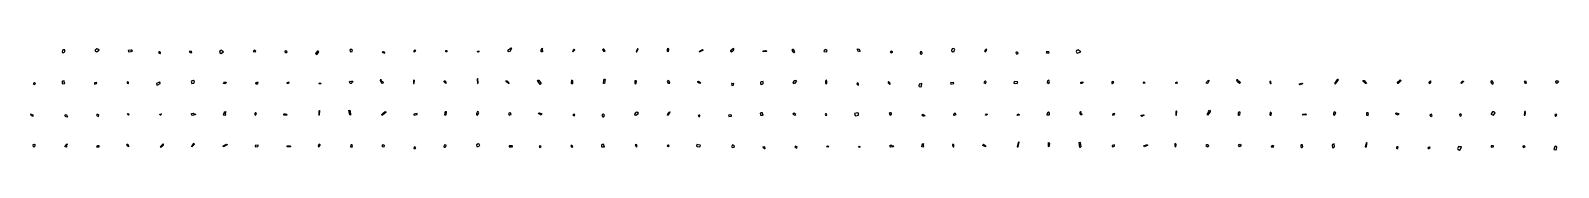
# Model space of a CAD drawing. Extents: x -82 to 48051, y 901 to 4126.
import ezdxf

# ---------------------------------------------------------------- set-up
doc = ezdxf.new("R2010")
doc.units = 0

msp = doc.modelspace()

# ---------------------------------------------------------------- linework, layer by layer
for points in [[(1000, 4000, 0), (998.65488, 4068.14667, 0), (941.08259, 4067.5622, 0), (920.55699, 4053.87229, 0), (913.42735, 3996.18783, 0), (941.90102, 3974.55614, 0), (953.14725, 3982.85881, 0), (966.33606, 3982.5286, 0), (984.49115, 3998.98429, 0), (1000, 4000, 0), (1000, 4000, 0)], [(2000, 4000, 0), (2074.25377, 4053.80636, 0), (2037.01561, 4091.75479, 0), (2002.09185, 4094.77396, 0), (1952.44775, 4055.45287, 0), (1950.63517, 4040.36961, 0), (1978.1274, 4012.31535, 0), (1990.00613, 4015.63236, 0), (2000, 4000, 0), (2000, 4000, 0)], [(3000, 4000, 0), (3088.7573, 4012.52304, 0), (3104.61614, 4022.86329, 0), (3125.24886, 4023.10764, 0), (3122.36337, 4045.00165, 0), (3108.38586, 4053.05918, 0), (3087.64637, 4053.62491, 0), (3081.18713, 4056.89933, 0), (2993.9084, 4046.22068, 0), (3000, 4000, 0), (3000, 4000, 0)], [(4000, 4000, 0), (3977.25604, 4004.04958, 0), (3957.4748, 4005.22109, 0), (3953.96114, 3965.25453, 0), (3979.67036, 3958.32662, 0), (4012.39158, 3951.25117, 0), (4014.30589, 3958.49089, 0), (4000.02421, 3996.56539, 0), (4000, 4000, 0), (4000, 4000, 0)], [(5000, 4000, 0), (4989.67283, 4006.19521, 0), (4983.85071, 4014.63913, 0), (4928.43807, 4027.41312, 0), (4927.02884, 4012.52191, 0), (4927.52638, 3992.19935, 0), (4989.42742, 3977.6982, 0), (5000, 4000, 0), (5000, 4000, 0)], [(6000, 4000, 0), (5947.09924, 4033.856, 0), (5932.20521, 4053.50131, 0), (5878.79399, 4023.62973, 0), (5869.5563, 3998.74848, 0), (5893.56675, 3958.49128, 0), (5911.2112, 3951.38954, 0), (6000, 4000, 0), (6000, 4000, 0)], [(7000, 4000, 0), (7015.52985, 4029.40368, 0), (6957.82876, 4052.72793, 0), (6931.66141, 4010.97114, 0), (7000, 4000, 0), (7000, 4000, 0)], [(8000, 4000, 0), (7961.15355, 4037.41824, 0), (7925.38822, 4021.75106, 0), (7931.38565, 4002.51546, 0), (7954.70758, 3975.85419, 0), (8000, 4000, 0), (8000, 4000, 0)], [(9000, 4000, 0), (8989.68711, 4020.14572, 0), (8973.30055, 4036.9573, 0), (8966.32929, 4028.73349, 0), (8960.15446, 4030.88831, 0), (8894.99218, 3950.57576, 0), (8930.97303, 3918.90446, 0), (8949.22165, 3931.21657, 0), (9000, 4000, 0), (9000, 4000, 0)], [(10000, 4000, 0), (10046.04272, 4019.74984, 0), (10045.8491, 4040.96895, 0), (10057.52967, 4055.83587, 0), (10043.37801, 4079.15298, 0), (10029.46909, 4080.3306, 0), (10015.41419, 4084.26942, 0), (9973.19993, 4061.9354, 0), (10000, 4000, 0), (10000, 4000, 0)], [(11000, 4000, 0), (11021.82584, 4018.65009, 0), (11032.32365, 4017.53762, 0), (11068.27896, 3974.57832, 0), (11071.2111, 3966.85865, 0), (11051.1199, 3955.09658, 0), (11033.01609, 3967.79211, 0), (11023.38992, 3970.07518, 0), (11000, 4000, 0), (11000, 4000, 0)], [(12000, 4000, 0), (12020.12894, 4010.20977, 0), (12034.74604, 4021.56412, 0), (12052.58385, 4037.00042, 0), (12023.53465, 4064.27379, 0), (12001.71038, 4041.63231, 0), (12002.10301, 4035.19312, 0), (11990.01481, 4020.58797, 0), (11990.50944, 4008.53907, 0), (12000, 4000, 0), (12000, 4000, 0)], [(13000, 4000, 0), (12996.2106, 4030.54657, 0), (13001.68793, 4032.24296, 0), (12999.7027, 4048.37084, 0), (13030.08485, 4043.89305, 0), (13033.41056, 4005.04163, 0), (13000, 4000, 0), (13000, 4000, 0)], [(14000, 4000, 0), (14007.10692, 4032.72521, 0), (14038.9679, 4025.94531, 0), (14040.93422, 4004.25357, 0), (14010.54126, 3993.61425, 0), (14000, 4000, 0), (14000, 4000, 0)], [(15000, 4000, 0), (14951.44576, 4026.07003, 0), (14977.96418, 4073.97833, 0), (15010.94606, 4086.81387, 0), (15035.16841, 4118.22628, 0), (15047.71523, 4117.18694, 0), (15057.44032, 4125.93644, 0), (15063.69864, 4118.93895, 0), (15055.83325, 4095.02629, 0), (15054.95182, 4084.61223, 0), (15014.20117, 4011.87441, 0), (15000, 4000, 0), (15000, 4000, 0)], [(16000, 4000, 0), (16002.72992, 4072.2673, 0), (16020.86228, 4105.77902, 0), (16050.50849, 4124.52459, 0), (16037.81238, 4101.68382, 0), (16038.15789, 4056.17246, 0), (16050.06825, 4048.52615, 0), (16048.22459, 4004.46589, 0), (16000, 4000, 0), (16000, 4000, 0)], [(17000, 4000, 0), (17062.56517, 4071.95526, 0), (17041.18068, 4092.35684, 0), (17009.53914, 4055.54658, 0), (16990.57825, 4010.16468, 0), (17000, 4000, 0), (17000, 4000, 0)], [(18000, 4000, 0), (17944.57846, 4070.89074, 0), (17957.90167, 4094.48142, 0), (17973.83554, 4097.97475, 0), (18004.59871, 4032.32204, 0), (18003.12738, 4012.70998, 0), (18000, 4000, 0), (18000, 4000, 0)], [(19000, 4000, 0), (19019.12028, 3999.28444, 0), (19062.23437, 4094.37553, 0), (19054.62555, 4103.16164, 0), (19037.30155, 4096.01816, 0), (19000, 4000, 0), (19000, 4000, 0)], [(20000, 4000, 0), (19991.48015, 4009.67055, 0), (19985.0907, 4016.92316, 0), (19983.64954, 4082.70191, 0), (19988.75328, 4124.28873, 0), (20007.76272, 4112.80326, 0), (20014.47645, 4098.34058, 0), (20000, 4000, 0), (20000, 4000, 0)], [(21000, 4000, 0), (20992.57418, 4006.58407, 0), (20982.00522, 4011.28327, 0), (20976.03452, 4014.46745, 0), (21029.29196, 4049.97117, 0), (21084.62138, 4082.68212, 0), (21101.51931, 4067.29938, 0), (21102.01541, 4056.91484, 0), (21000, 4000, 0), (21000, 4000, 0)], [(22000, 4000, 0), (22075.78837, 4070.5436, 0), (22071.0236, 4094.06939, 0), (22064.96599, 4109.89192, 0), (21972.76457, 4035.58628, 0), (21972.73801, 4022.69213, 0), (22000, 4000, 0), (22000, 4000, 0)], [(23000, 4000, 0), (22994.89049, 4034.1861, 0), (23074.68596, 4050.39198, 0), (23105.20753, 4037.12209, 0), (23112.08839, 4027.45171, 0), (23101.02412, 4015.09923, 0), (23000, 4000, 0), (23000, 4000, 0)], [(24000, 4000, 0), (23955.19325, 4077.27754, 0), (23935.86478, 4077.23813, 0), (23900.01995, 4052.59602, 0), (23933.64154, 4002.09268, 0), (23944.73283, 3999.772, 0), (23970.48015, 3977.52496, 0), (24000, 4000, 0), (24000, 4000, 0)], [(25000, 4000, 0), (24999.14885, 4024.38471, 0), (25016.39658, 4055.73424, 0), (24945.54953, 4074.67854, 0), (24936.79672, 4057.80296, 0), (24924.27447, 4062.38716, 0), (24912.16899, 4014.29029, 0), (25000, 4000, 0), (25000, 4000, 0)], [(26000, 4000, 0), (25965.69742, 4072.06815, 0), (25973.73388, 4074.35689, 0), (25967.91803, 4096.42701, 0), (25993.72398, 4091.46299, 0), (26012.52924, 4095.84338, 0), (26049.10692, 4024.27264, 0), (26000, 4000, 0), (26000, 4000, 0)], [(27000, 4000, 0), (27047.74334, 3968.0966, 0), (27076.5317, 3993.72909, 0), (27069.24203, 4004.36095, 0), (27040.1177, 4029.72117, 0), (27012.53442, 4002.93432, 0), (27005.10255, 4007.50436, 0), (27000, 4000, 0), (27000, 4000, 0)], [(28000, 4000, 0), (27951.73744, 4013.06285, 0), (27941.44716, 3965.7956, 0), (27947.27685, 3946.14179, 0), (27986.59293, 3928.31359, 0), (28007.12642, 3947.13441, 0), (28003.36734, 3958.06964, 0), (28006.05166, 3968.80127, 0), (27997.83269, 3987.08874, 0), (28000, 4000, 0), (28000, 4000, 0)], [(29000, 4000, 0), (29032.1004, 4084.16462, 0), (28978.34996, 4112.86537, 0), (28946.8269, 4104.21351, 0), (28927.30658, 4044.28756, 0), (28934.50767, 4027.19573, 0), (28974.21243, 4005.9654, 0), (28982.41556, 4013.65196, 0), (29000, 4000, 0), (29000, 4000, 0)], [(30000, 4000, 0), (30030.98764, 4049.67435, 0), (30030.92255, 4062.96277, 0), (30039.96971, 4073.05782, 0), (30023.54424, 4083.58827, 0), (30011.73021, 4081.22778, 0), (30002.0753, 4071.52235, 0), (29996.92634, 4070.18693, 0), (29965.32399, 4022.23095, 0), (30000, 4000, 0), (30000, 4000, 0)], [(31000, 4000, 0), (30976.73217, 3994.48854, 0), (30957.26466, 3987.01237, 0), (30966.95635, 3939.83369, 0), (30994.02703, 3943.38127, 0), (31027.91089, 3949.88455, 0), (31027.38809, 3959.00003, 0), (31001.14754, 3996.09092, 0), (31000, 4000, 0), (31000, 4000, 0)], [(32000, 4000, 0), (31985.56252, 4002.36433, 0), (31973.76464, 4008.65895, 0), (31911.42102, 4000.83446, 0), (31921.07875, 3985.38736, 0), (31936.57021, 3965.20722, 0), (32006.3848, 3973.71599, 0), (32000, 4000, 0), (32000, 4000, 0)], [(33000, 4000, 0), (32945.42989, 4047.19666, 0), (32930.89967, 4072.03916, 0), (32870.52188, 4046.50911, 0), (32858.45385, 4019.56932, 0), (32881.1698, 3969.71011, 0), (32899.71654, 3958.75591, 0), (33000, 4000, 0), (33000, 4000, 0)], [(0, 3000, 0), (43.59869, 2970.82998, 0), (71.44832, 3000.96681, 0), (64.99182, 3011.54802, 0), (38.60094, 3035.6163, 0), (11.83962, 3004.37188, 0), (5.03915, 3008.49122, 0), (0, 3000, 0), (0, 3000, 0)], [(1000, 3000, 0), (975.32031, 3057.03316, 0), (971.5528, 3082.47542, 0), (926.48769, 3080.61878, 0), (912.49249, 3062.00297, 0), (915.86504, 3013.01918, 0), (925.41474, 2997.88511, 0), (1000, 3000, 0), (1000, 3000, 0)], [(2000, 3000, 0), (2000.63407, 3035.05478, 0), (1935.87847, 3029.1308, 0), (1931.14464, 2977.36739, 0), (2000, 3000, 0), (2000, 3000, 0)], [(3000, 3000, 0), (3004.38777, 3044.82547, 0), (2975.4103, 3059.15603, 0), (2965.86637, 3045.00112, 0), (2960.4673, 3015.83373, 0), (3000, 3000, 0), (3000, 3000, 0)], [(4000, 3000, 0), (3999.09418, 3023.39522, 0), (3991.07478, 3046.38996, 0), (3981.00636, 3041.82842, 0), (3976.17472, 3046.59371, 0), (3880.57206, 3000.74445, 0), (3900.45046, 2955.14462, 0), (3922.81688, 2958.48841, 0), (4000, 3000, 0), (4000, 3000, 0)], [(5000, 3000, 0), (5062.31613, 3016.22166, 0), (5067.00215, 3042.79637, 0), (5085.1006, 3059.23942, 0), (5072.77327, 3091.00881, 0), (5055.60772, 3095.04331, 0), (5038.90051, 3102.55815, 0), (4980.78426, 3082.39932, 0), (5000, 3000, 0), (5000, 3000, 0)], [(6000, 3000, 0), (6006.92541, 3037.47619, 0), (6016.10483, 3047.0006, 0), (6070.2527, 3046.61492, 0), (6077.1141, 3043.0286, 0), (6067.60353, 3013.08855, 0), (6045.52219, 3005.74967, 0), (6036.37236, 2998.08091, 0), (6000, 3000, 0), (6000, 3000, 0)], [(7000, 3000, 0), (7027.43651, 2993.95699, 0), (7051.23397, 2992.89635, 0), (7081.82839, 2992.93647, 0), (7083.53188, 3037.1336, 0), (7042.40806, 3033.913, 0), (7036.41694, 3028.18895, 0), (7011.6095, 3024.66176, 0), (7000.19149, 3014.12591, 0), (7000, 3000, 0), (7000, 3000, 0)], [(8000, 3000, 0), (8006.83105, 3033.68501, 0), (8015.05531, 3034.62486, 0), (8018.6833, 3052.40722, 0), (8058.82059, 3042.58805, 0), (8048.07182, 2999.98941, 0), (8000, 3000, 0), (8000, 3000, 0)], [(9000, 3000, 0), (9029.4238, 3021.68527, 0), (9059.00375, 3001.38545, 0), (9046.64668, 2983.8451, 0), (9007.02476, 2990.11205, 0), (9000, 3000, 0), (9000, 3000, 0)], [(10000, 3000, 0), (9957.92427, 3049.31026, 0), (9985.13739, 3075.69763, 0), (10015.79902, 3068.40767, 0), (10039.81487, 3081.91653, 0), (10051.07565, 3074.06241, 0), (10060.45476, 3076.17242, 0), (10065.63029, 3066.69608, 0), (10056.89796, 3050.54488, 0), (10055.39256, 3042.09929, 0), (10013.63449, 3002.30717, 0), (10000, 3000, 0), (10000, 3000, 0)], [(11000, 3000, 0), (10949.19004, 3063.79645, 0), (10939.72943, 3103.10073, 0), (10950.74298, 3136.32696, 0), (10956.9089, 3109.34359, 0), (10990.63336, 3070.35683, 0), (11006.20833, 3070.63757, 0), (11037.03649, 3031.63855, 0), (11000, 3000, 0), (11000, 3000, 0)], [(12000, 3000, 0), (12018.11379, 3097.28181, 0), (11986.70462, 3104.72509, 0), (11977.77909, 3055.14638, 0), (11985.5024, 3004.34298, 0), (12000, 3000, 0), (12000, 3000, 0)], [(13000, 3000, 0), (12934.71036, 3062.21051, 0), (12952.09859, 3083.0046, 0), (12971.86416, 3086.12421, 0), (13007.00912, 3028.45083, 0), (13004.38038, 3011.19152, 0), (13000, 3000, 0), (13000, 3000, 0)], [(14000, 3000, 0), (14020.61968, 3016.52414, 0), (14011.3162, 3154.28488, 0), (13998.20543, 3156.54426, 0), (13984.01878, 3133.47483, 0), (14000, 3000, 0), (14000, 3000, 0)], [(15000, 3000, 0), (14984.02708, 3001.74128, 0), (14972.04802, 3003.04731, 0), (14910.70056, 3052.07555, 0), (14876.94978, 3087.03015, 0), (14903.36196, 3090.81212, 0), (14922.20457, 3084.2415, 0), (15000, 3000, 0), (15000, 3000, 0)], [(16000, 3000, 0), (15989.69977, 2992.88664, 0), (15981.81434, 2982.32164, 0), (15976.59185, 2976.40313, 0), (15930.50355, 3035.22413, 0), (15888.67507, 3095.93977, 0), (15912.69435, 3112.08892, 0), (15927.80355, 3111.62594, 0), (16000, 3000, 0), (16000, 3000, 0)], [(17000, 3000, 0), (17003.69925, 3084.82358, 0), (16980.79465, 3099.16386, 0), (16963.09738, 3107.48389, 0), (16949.25992, 3012.39259, 0), (16959.6938, 3003.308, 0), (17000, 3000, 0), (17000, 3000, 0)], [(18000, 3000, 0), (17963.68887, 3006.25998, 0), (17976.37642, 3106.41125, 0), (18000.84992, 3137.7144, 0), (18013.09819, 3142.36855, 0), (18021.52325, 3124.84604, 0), (18000, 3000, 0), (18000, 3000, 0)], [(19000, 3000, 0), (19010.57862, 3080.66147, 0), (18995.92886, 3088.41897, 0), (18954.61697, 3082.90142, 0), (18950.98706, 3028.43796, 0), (18958.04459, 3022.0881, 0), (18964.72215, 2993.68904, 0), (19000, 3000, 0), (19000, 3000, 0)], [(20000, 3000, 0), (20019.10715, 3012.11807, 0), (20052.53234, 3012.10684, 0), (20033.47138, 3081.17843, 0), (20015.73532, 3080.73253, 0), (20013.35544, 3093.51844, 0), (19969.00924, 3081.33304, 0), (20000, 3000, 0), (20000, 3000, 0)], [(21000, 3000, 0), (20939.60337, 3038.1509, 0), (20944.28479, 3042.75991, 0), (20929.17986, 3056.18886, 0), (20950.29331, 3062.2886, 0), (20961.72943, 3072.38456, 0), (21023.52572, 3035.43211, 0), (21000, 3000, 0), (21000, 3000, 0)], [(22000, 3000, 0), (22005.88792, 2943.04199, 0), (22060.77191, 2946.93363, 0), (22066.46352, 2960.5393, 0), (22069.6201, 3000.31128, 0), (22014.48533, 2994.68449, 0), (22013.1156, 3003.21317, 0), (22000, 3000, 0), (22000, 3000, 0)], [(23000, 3000, 0), (22994.64555, 3065.56689, 0), (22936.88252, 3060.31607, 0), (22917.08104, 3045.45121, 0), (22913.3129, 2989.27728, 0), (22943.16889, 2970.74804, 0), (22953.97125, 2979.66541, 0), (22967.23102, 2980.42101, 0), (22984.4902, 2997.75838, 0), (23000, 3000, 0), (23000, 3000, 0)], [(24000, 3000, 0), (24060.06833, 3075.99488, 0), (24011.51666, 3097.73416, 0), (23975.22597, 3088.10059, 0), (23936.01591, 3034.20683, 0), (23938.45743, 3019.65957, 0), (23974.31288, 3003.57517, 0), (23985.42376, 3010.85583, 0), (24000, 3000, 0), (24000, 3000, 0)], [(25000, 3000, 0), (25000.43817, 3077.71471, 0), (24993.60585, 3092.62024, 0), (24995.98216, 3110.35036, 0), (24976.94771, 3110.63047, 0), (24968.3246, 3099.65419, 0), (24965.24401, 3081.93443, 0), (24961.64217, 3076.80559, 0), (24959.81617, 3000.59135, 0), (25000, 3000, 0), (25000, 3000, 0)], [(26000, 3000, 0), (25979.75781, 3012.7083, 0), (25961.41532, 3021.58981, 0), (25945.5586, 2986.05543, 0), (25967.70282, 2969.51909, 0), (25996.43299, 2950.08177, 0), (26000.51397, 2956.01481, 0), (25998.94582, 2996.81768, 0), (26000, 3000, 0), (26000, 3000, 0)], [(27000, 3000, 0), (26991.83716, 3012.63092, 0), (26988.01796, 3026.08038, 0), (26940.98277, 3067.69287, 0), (26937.38109, 3049.30236, 0), (26934.60877, 3023.09955, 0), (26987.11484, 2976.31876, 0), (27000, 3000, 0), (27000, 3000, 0)], [(28000, 3000, 0), (27934.42658, 2981.10663, 0), (27906.8147, 2981.76214, 0), (27898.56114, 2924.84335, 0), (27914.97051, 2903.35153, 0), (27967.25249, 2897.22141, 0), (27985.33239, 2905.99885, 0), (28000, 3000, 0), (28000, 3000, 0)], [(29000, 3000, 0), (28990.48044, 3030.14354, 0), (28903.11892, 3023.00692, 0), (28911.94968, 2978.37566, 0), (29000, 3000, 0), (29000, 3000, 0)], [(30000, 3000, 0), (30026.71414, 3054.26589, 0), (29993.66996, 3078.69127, 0), (29974.067, 3063.45567, 0), (29953.2022, 3028.73811, 0), (30000, 3000, 0), (30000, 3000, 0)], [(31000, 3000, 0), (31012.35433, 3021.10508, 0), (31018.53004, 3046.04661, 0), (31007.54599, 3047.96404, 0), (31006.17269, 3054.99915, 0), (30900.45443, 3070.97563, 0), (30891.53519, 3019.17439, 0), (30912.13031, 3008.94494, 0), (31000, 3000, 0), (31000, 3000, 0)], [(32000, 3000, 0), (32021.03576, 3054.14663, 0), (32007.74239, 3073.13754, 0), (32006.96898, 3095.76651, 0), (31982.2866, 3105.63709, 0), (31971.50362, 3095.72515, 0), (31958.90352, 3088.18915, 0), (31942.23675, 3034.73181, 0), (32000, 3000, 0), (32000, 3000, 0)], [(33000, 3000, 0), (32999.9099, 3038.51996, 0), (33007.65133, 3049.53236, 0), (33064.39221, 3058.07133, 0), (33072.27477, 3055.62512, 0), (33068.18401, 3024.19565, 0), (33046.51292, 3013.23683, 0), (33038.43916, 3004.08013, 0), (33000, 3000, 0), (33000, 3000, 0)], [(34000, 3000, 0), (34018.24126, 3016.18461, 0), (34029.57775, 3031.45379, 0), (34042.64621, 3051.49748, 0), (33995.96029, 3065.62845, 0), (33981.79148, 3037.75396, 0), (33985.36486, 3032.14557, 0), (33978.51749, 3014.86402, 0), (33984.92738, 3004.28532, 0), (34000, 3000, 0), (34000, 3000, 0)], [(35000, 3000, 0), (34977.39832, 3017.6479, 0), (34979.87627, 3023.18932, 0), (34967.95327, 3032.51943, 0), (34990.84291, 3053.85216, 0), (35018.60889, 3030.20814, 0), (35000, 3000, 0), (35000, 3000, 0)], [(36000, 3000, 0), (35994.93997, 3038.13935, 0), (36030.31449, 3051.01275, 0), (36040.54449, 3029.89377, 0), (36013.27071, 2999.99192, 0), (36000, 3000, 0), (36000, 3000, 0)], [(37000, 3000, 0), (36957.7513, 3015.54115, 0), (36973.93905, 3057.698, 0), (36999.25292, 3072.03252, 0), (37015.40741, 3100.47675, 0), (37025.69346, 3101.10371, 0), (37032.60737, 3109.37634, 0), (37038.45601, 3104.40911, 0), (37034.72996, 3083.99815, 0), (37035.16948, 3075.40794, 0), (37010.19609, 3011.34502, 0), (37000, 3000, 0), (37000, 3000, 0)], [(38000, 3000, 0), (37936.66806, 3059.09618, 0), (37920.59767, 3098.92313, 0), (37926.98522, 3135.56648, 0), (37937.67228, 3108.1728, 0), (37979.18433, 3072.47689, 0), (37995.50332, 3075.20946, 0), (38033.97448, 3039.04739, 0), (38000, 3000, 0), (38000, 3000, 0)], [(39000, 3000, 0), (38994.75711, 3062.63445, 0), (38955.83251, 3062.97867, 0), (38958.86392, 3031.09914, 0), (38981.78613, 3000.72017, 0), (39000, 3000, 0), (39000, 3000, 0)], [(40000, 3000, 0), (39913.22734, 2959.44086, 0), (39889.69109, 2976.13663, 0), (39888.55249, 2991.87847, 0), (39965.45716, 3009.89584, 0), (39986.63845, 3005.14505, 0), (40000, 3000, 0), (40000, 3000, 0)], [(41000, 3000, 0), (41027.03577, 2991.55267, 0), (41119.28343, 3118.05836, 0), (41111.27496, 3134.21563, 0), (41084.25838, 3130.14163, 0), (41000, 3000, 0), (41000, 3000, 0)], [(42000, 3000, 0), (41985.57825, 2999.89843, 0), (41974.76251, 2999.82243, 0), (41920.7134, 3053.38046, 0), (41891.23062, 3093.01523, 0), (41915.28878, 3101.67067, 0), (41932.15852, 3096.03577, 0), (42000, 3000, 0), (42000, 3000, 0)], [(43000, 3000, 0), (42991.84102, 3008.08504, 0), (42981.14314, 3013.32664, 0), (42974.99596, 3016.99788, 0), (43017.31666, 3069.96026, 0), (43062.10098, 3119.38503, 0), (43080.74565, 3100.45018, 0), (43083.23761, 3086.57248, 0), (43000, 3000, 0), (43000, 3000, 0)], [(44000, 3000, 0), (44036.61569, 3057.02206, 0), (44026.2362, 3076.74836, 0), (44017.10983, 3090.08292, 0), (43969.23792, 3030.31226, 0), (43972.94289, 3019.56289, 0), (44000, 3000, 0), (44000, 3000, 0)], [(45000, 3000, 0), (44979.62908, 3019.72838, 0), (45026.54762, 3073.16634, 0), (45054.09257, 3080.81087, 0), (45063.59526, 3078.14477, 0), (45062.07197, 3064.0936, 0), (45000, 3000, 0), (45000, 3000, 0)], [(46000, 3000, 0), (45972.4364, 3081.87321, 0), (45954.09473, 3085.6931, 0), (45915.33071, 3069.58972, 0), (45937.46013, 3015.2171, 0), (45947.5322, 3010.81362, 0), (45967.65445, 2984.67964, 0), (46000, 3000, 0), (46000, 3000, 0)], [(47000, 3000, 0), (47016.73153, 3011.86173, 0), (47046.70541, 3014.25712, 0), (47027.31862, 3072.65961, 0), (47011.4289, 3070.99753, 0), (47008.87011, 3081.89111, 0), (46969.5081, 3068.15504, 0), (47000, 3000, 0), (47000, 3000, 0)], [(48000, 3000, 0), (47965.34132, 3053.59198, 0), (47973.64057, 3059.0848, 0), (47967.85652, 3077.44458, 0), (47994.39114, 3083.49142, 0), (48013.80221, 3095.42654, 0), (48050.809, 3043.24787, 0), (48000, 3000, 0), (48000, 3000, 0)], [(0, 2000, 0), (-12.99554, 2006.80709, 0), (-22.79863, 2016.36006, 0), (-82.29091, 2029.25851, 0), (-76.19276, 2012.02223, 0), (-65.55053, 1988.57997, 0), (1.0236, 1973.90409, 0), (0, 2000, 0), (0, 2000, 0)], [(1000, 2000, 0), (1034.302, 2018.99884, 0), (1048.05025, 2015.59031, 0), (1084.45936, 1955.20071, 0), (1086.27837, 1945.0293, 0), (1056.17714, 1934.26713, 0), (1035.40761, 1953.5557, 0), (1023.14541, 1958.25279, 0), (1000, 2000, 0), (1000, 2000, 0)], [(2000, 2000, 0), (2019.40511, 1982.99024, 0), (2036.6311, 1973.33541, 0), (2058.90962, 1962.63493, 0), (2064.32213, 2015.93803, 0), (2034.07726, 2026.45922, 0), (2029.17498, 2021.58331, 0), (2010.78056, 2025.99779, 0), (2001.47291, 2017.16029, 0), (2000, 2000, 0), (2000, 2000, 0)], [(3000, 2000, 0), (2976.9612, 2022.99247, 0), (2980.37766, 2027.69636, 0), (2968.22649, 2039.84519, 0), (2996.2291, 2054.44598, 0), (3024.29816, 2024.30227, 0), (3000, 2000, 0), (3000, 2000, 0)], [(4000, 2000, 0), (3994.86417, 2036.73347, 0), (4028.85947, 2049.44128, 0), (4038.86029, 2029.16268, 0), (4012.78633, 2000.10278, 0), (4000, 2000, 0), (4000, 2000, 0)], [(5000, 2000, 0), (4990.12406, 2055.38873, 0), (5036.19921, 2064.16841, 0), (5062.90209, 2045.72717, 0), (5096.90499, 2045.99171, 0), (5103.18653, 2035.25701, 0), (5114.31014, 2032.9375, 0), (5113.20213, 2023.51392, 0), (5093.18461, 2014.81594, 0), (5085.87848, 2008.98374, 0), (5015.65284, 1996.04633, 0), (5000, 2000, 0), (5000, 2000, 0)], [(6000, 2000, 0), (6017.81481, 2077.51754, 0), (6041.05113, 2108.08723, 0), (6071.36551, 2118.96983, 0), (6055.2285, 2098.24188, 0), (6045.84257, 2048.76591, 0), (6054.78901, 2036.67525, 0), (6043.76843, 1989.47116, 0), (6000, 2000, 0), (6000, 2000, 0)], [(7000, 2000, 0), (7032.87819, 2059.96861, 0), (7000.20224, 2081.70831, 0), (6983.77454, 2050.98587, 0), (6985.04306, 2010.68213, 0), (7000, 2000, 0), (7000, 2000, 0)], [(8000, 2000, 0), (7898.98421, 2005.71071, 0), (7894.2785, 2035.77943, 0), (7906.2873, 2052.61178, 0), (7981.1248, 2029.08867, 0), (7993.77815, 2012.60817, 0), (8000, 2000, 0), (8000, 2000, 0)], [(9000, 2000, 0), (9022.62557, 2008.56812, 0), (9030.14623, 2139.52414, 0), (9017.31861, 2145.92849, 0), (9000.32337, 2129.17044, 0), (9000, 2000, 0), (9000, 2000, 0)], [(10000, 2000, 0), (9985.37292, 2009.90649, 0), (9974.40327, 2017.3361, 0), (9951.20153, 2105.04295, 0), (9944.65315, 2162.65639, 0), (9974.02805, 2154.0881, 0), (9987.76538, 2137.10465, 0), (10000, 2000, 0), (10000, 2000, 0)], [(11000, 2000, 0), (10989.95847, 2007.4349, 0), (10976.49072, 2011.93938, 0), (10968.78903, 2015.17285, 0), (11026.21362, 2069.46562, 0), (11086.60861, 2120.44068, 0), (11109.52938, 2103.00138, 0), (11111.95447, 2089.56772, 0), (11000, 2000, 0), (11000, 2000, 0)], [(12000, 2000, 0), (12091.85047, 2021.31086, 0), (12098.58854, 2040.41794, 0), (12100.85103, 2054.40834, 0), (11994.26215, 2036.90301, 0), (11988.4708, 2027.48452, 0), (12000, 2000, 0), (12000, 2000, 0)], [(13000, 2000, 0), (12971.90048, 2003.11816, 0), (12978.17134, 2091.01646, 0), (12995.87892, 2119.80304, 0), (13005.12277, 2124.63434, 0), (13012.19958, 2109.93725, 0), (13000, 2000, 0), (13000, 2000, 0)], [(14000, 2000, 0), (14043.23256, 2078.45101, 0), (14033.28744, 2095.13469, 0), (13993.79423, 2113.44378, 0), (13967.76532, 2058.42376, 0), (13971.46449, 2047.64545, 0), (13965.60681, 2013.95704, 0), (14000, 2000, 0), (14000, 2000, 0)], [(15000, 2000, 0), (15019.98161, 2015.16218, 0), (15054.12001, 2024.80157, 0), (15037.31113, 2074.2853, 0), (15019.17923, 2068.81074, 0), (15017.24077, 2078.30224, 0), (14971.47865, 2055.8011, 0), (15000, 2000, 0), (15000, 2000, 0)], [(16000, 2000, 0), (15926.58759, 2041.02985, 0), (15931.72807, 2046.49328, 0), (15913.08544, 2061.19591, 0), (15937.33655, 2069.05735, 0), (15949.97862, 2081.07487, 0), (16024.94099, 2041.47334, 0), (16000, 2000, 0), (16000, 2000, 0)], [(17000, 2000, 0), (17045.11534, 1980.75285, 0), (17065.38038, 2018.2279, 0), (17057.60114, 2027.46799, 0), (17029.16777, 2045.66126, 0), (17010.09545, 2007.31854, 0), (17003.13393, 2009.88129, 0), (17000, 2000, 0), (17000, 2000, 0)], [(18000, 2000, 0), (17961.68644, 2046.4124, 0), (17922.18709, 2014.45282, 0), (17915.5004, 1993.73097, 0), (17942.21313, 1949.91224, 0), (17973.77349, 1950.55192, 0), (17976.99737, 1962.46044, 0), (17986.30057, 1969.46071, 0), (17989.83047, 1990.79689, 0), (18000, 2000, 0), (18000, 2000, 0)], [(19000, 2000, 0), (19066.44907, 2069.14448, 0), (19020.67058, 2093.07311, 0), (18983.98454, 2086.11789, 0), (18940.20055, 2036.86838, 0), (18941.21963, 2022.75259, 0), (18975.02422, 2005.05256, 0), (18986.66917, 2011.33886, 0), (19000, 2000, 0), (19000, 2000, 0)], [(20000, 2000, 0), (20050.05364, 2065.43009, 0), (20055.10711, 2081.37199, 0), (20068.02297, 2095.18288, 0), (20055.68935, 2104.75608, 0), (20042.99182, 2099.71423, 0), (20029.61962, 2086.25756, 0), (20023.96749, 2083.692, 0), (19973.96235, 2020.2101, 0), (20000, 2000, 0), (20000, 2000, 0)], [(21000, 2000, 0), (20982.32653, 2005.25332, 0), (20966.04352, 2007.5119, 0), (20947.56776, 1968.42446, 0), (20966.63374, 1960.17602, 0), (20991.57552, 1951.3901, 0), (20996.00351, 1958.39906, 0), (20998.68822, 1996.62268, 0), (21000, 2000, 0), (21000, 2000, 0)], [(22000, 2000, 0), (21985.95112, 2002.97498, 0), (21976.2893, 2010.27315, 0), (21908.10628, 2002.9997, 0), (21911.7243, 1985.54046, 0), (21919.44433, 1962.6645, 0), (21995.69246, 1970.52691, 0), (22000, 2000, 0), (22000, 2000, 0)], [(23000, 2000, 0), (22974.52205, 2054.59994, 0), (22971.07791, 2078.86166, 0), (22921.73514, 2077.68645, 0), (22905.93157, 2060.15436, 0), (22908.31737, 2013.49441, 0), (22918.36045, 1998.9666, 0), (23000, 2000, 0), (23000, 2000, 0)], [(24000, 2000, 0), (24029.01267, 2024.98278, 0), (23978.39112, 2065.3086, 0), (23932.86417, 2031.03474, 0), (24000, 2000, 0), (24000, 2000, 0)], [(25000, 2000, 0), (24991.3736, 2045.58065, 0), (24959.54567, 2046.38111, 0), (24954.46317, 2028.28949, 0), (24957.64196, 1997.4775, 0), (25000, 2000, 0), (25000, 2000, 0)], [(26000, 2000, 0), (26001.31783, 2030.95721, 0), (25995.23759, 2064.72936, 0), (25984.38145, 2063.50022, 0), (25979.8421, 2071.98613, 0), (25876.51535, 2057.0053, 0), (25892.68572, 1988.16806, 0), (25916.14761, 1982.03793, 0), (26000, 2000, 0), (26000, 2000, 0)], [(27000, 2000, 0), (27039.6651, 2021.2675, 0), (27035.65716, 2040.61643, 0), (27043.94248, 2055.00597, 0), (27026.45201, 2075.28542, 0), (27013.18154, 2075.37954, 0), (26999.27613, 2077.98298, 0), (26963.67128, 2054.62726, 0), (27000, 2000, 0), (27000, 2000, 0)], [(28000, 2000, 0), (28013.91058, 2028.31911, 0), (28025.59849, 2030.7636, 0), (28085.0327, 1995.74062, 0), (28091.96922, 1988.21081, 0), (28076.48504, 1968.13452, 0), (28050.98762, 1975.86492, 0), (28039.64423, 1975.02335, 0), (28000, 2000, 0), (28000, 2000, 0)], [(29000, 2000, 0), (29028.23876, 2003.37369, 0), (29049.93076, 2010.51494, 0), (29076.87786, 2021.11102, 0), (29048.76633, 2066.25714, 0), (29014.66687, 2048.82175, 0), (29013.22002, 2040.98387, 0), (28993.71153, 2028.86883, 0), (28990.70404, 2014.30743, 0), (29000, 2000, 0), (29000, 2000, 0)], [(30000, 2000, 0), (30007.3149, 2030.54695, 0), (30014.74224, 2031.0652, 0), (30018.62345, 2047.19007, 0), (30054.36984, 2036.5339, 0), (30043.22204, 1997.99144, 0), (30000, 2000, 0), (30000, 2000, 0)], [(31000, 2000, 0), (31017.23375, 2042.76748, 0), (31059.77511, 2028.35545, 0), (31057.58859, 1998.89517, 0), (31013.13784, 1989.66808, 0), (31000, 2000, 0), (31000, 2000, 0)], [(32000, 2000, 0), (31943.67761, 1998.35179, 0), (31941.25489, 2039.91129, 0), (31963.2041, 2061.01445, 0), (31967.58437, 2090.89706, 0), (31979.09638, 2095.05047, 0), (31982.91736, 2104.52118, 0), (31992.11909, 2102.35397, 0), (31998.01868, 2083.67921, 0), (32002.80959, 2076.52629, 0), (32006.06134, 2013.23949, 0), (32000, 2000, 0), (32000, 2000, 0)], [(33000, 2000, 0), (32979.34108, 2055.68567, 0), (32983.04537, 2088.172, 0), (33000.47865, 2114.04969, 0), (32997.68804, 2091.77445, 0), (33012.32448, 2057.52136, 0), (33024.11859, 2056.44932, 0), (33036.57281, 2022.4278, 0), (33000, 2000, 0), (33000, 2000, 0)], [(34000, 2000, 0), (34072.73924, 2018.89985, 0), (34065.68098, 2059.34721, 0), (34028.72793, 2049.35119, 0), (33997.35552, 2019.04657, 0), (34000, 2000, 0), (34000, 2000, 0)], [(35000, 2000, 0), (34922.21058, 1961.91708, 0), (34906.15552, 1982.43496, 0), (34908.09886, 2000.06039, 0), (34973.77635, 2013.84375, 0), (34990.09632, 2006.82197, 0), (35000, 2000, 0), (35000, 2000, 0)], [(36000, 2000, 0), (36020.93374, 2007.22243, 0), (36029.09565, 2127.49045, 0), (36017.33303, 2133.75747, 0), (36001.51163, 2118.83537, 0), (36000, 2000, 0), (36000, 2000, 0)], [(37000, 2000, 0), (36995.98836, 2017.17426, 0), (36992.97995, 2030.05431, 0), (37030.7279, 2110.66402, 0), (37061.51523, 2157.77331, 0), (37076.5115, 2131.67922, 0), (37075.57372, 2109.85689, 0), (37000, 2000, 0), (37000, 2000, 0)], [(38000, 2000, 0), (37990.34745, 1999.73567, 0), (37980.41035, 1996.11559, 0), (37974.36581, 1994.43816, 0), (37976.28536, 2053.77413, 0), (37981.67577, 2112.52028, 0), (38003.96644, 2112.84387, 0), (38012.70271, 2105.95638, 0), (38000, 2000, 0), (38000, 2000, 0)], [(39000, 2000, 0), (39007.97301, 2070.52928, 0), (38988.28016, 2084.85207, 0), (38972.91264, 2093.61144, 0), (38955.30922, 2015.53276, 0), (38964.13968, 2006.87486, 0), (39000, 2000, 0), (39000, 2000, 0)], [(40000, 2000, 0), (39996.35984, 2031.15212, 0), (40074.81785, 2044.18662, 0), (40104.06306, 2031.49284, 0), (40110.39381, 2022.56613, 0), (40099.11801, 2011.58206, 0), (40000, 2000, 0), (40000, 2000, 0)], [(41000, 2000, 0), (41033.22059, 2079.51731, 0), (41022.05551, 2094.55567, 0), (40982.58112, 2108.2637, 0), (40963.37004, 2052.91561, 0), (40967.98684, 2042.93361, 0), (40965.82484, 2010.03027, 0), (41000, 2000, 0), (41000, 2000, 0)], [(42000, 2000, 0), (42024.38392, 2003.96429, 0), (42058.31912, 1992.99672, 0), (42067.3649, 2057.54622, 0), (42049.17243, 2062.98444, 0), (42052.0131, 2074.55673, 0), (42001.97385, 2078.80996, 0), (42000, 2000, 0), (42000, 2000, 0)], [(43000, 2000, 0), (42931.33839, 2033.52933, 0), (42935.91099, 2039.60339, 0), (42918.35394, 2052.4452, 0), (42940.43142, 2063.00384, 0), (42951.71694, 2076.50856, 0), (43021.76346, 2044.58943, 0), (43000, 2000, 0), (43000, 2000, 0)], [(44000, 2000, 0), (44028.5473, 1961.47959, 0), (44067.56072, 1990.27923, 0), (44066.00083, 2002.84029, 0), (44051.45225, 2033.17788, 0), (44012.98977, 2003.00117, 0), (44008.35356, 2008.53805, 0), (44000, 2000, 0), (44000, 2000, 0)], [(45000, 2000, 0), (44976.02676, 2049.73778, 0), (44940.26506, 2036.69977, 0), (44932.09179, 2022.15351, 0), (44947.22013, 1978.24088, 0), (44972.3481, 1968.5952, 0), (44976.55416, 1977.15395, 0), (44984.90409, 1979.79999, 0), (44990.65785, 1995.85769, 0), (45000, 2000, 0), (45000, 2000, 0)], [(46000, 2000, 0), (46057.68168, 2079.18728, 0), (46007.44801, 2111.98839, 0), (45971.02395, 2106.37734, 0), (45933.55796, 2049.6964, 0), (45936.66824, 2032.38587, 0), (45973.76716, 2008.1274, 0), (45984.73081, 2014.887, 0), (46000, 2000, 0), (46000, 2000, 0)], [(47000, 2000, 0), (47009.54241, 2080.54149, 0), (47005.72446, 2096.59228, 0), (47009.76045, 2114.76882, 0), (46994.24929, 2116.719, 0), (46985.91011, 2106.08997, 0), (46981.30019, 2087.98559, 0), (46977.75265, 2082.98173, 0), (46967.25421, 2004.11704, 0), (47000, 2000, 0), (47000, 2000, 0)], [(48000, 2000, 0), (47990.79442, 2020.99162, 0), (47980.36693, 2038.06837, 0), (47937.13481, 2020.92658, 0), (47945.11969, 1996.01784, 0), (47957.07664, 1965.19023, 0), (47965.65945, 1967.23025, 0), (47996.47659, 1998.25501, 0), (48000, 2000, 0), (48000, 2000, 0)], [(0, 1000, 0), (49.51969, 1013.15437, 0), (55.34904, 1033.03435, 0), (70.7053, 1045.59562, 0), (63.81411, 1069.05426, 0), (50.87959, 1071.76591, 0), (38.58839, 1077.07846, 0), (-8.01161, 1061.06268, 0), (0, 1000, 0), (0, 1000, 0)], [(1000, 1000, 0), (1026, 1061.334, 0), (1052, 1084, 0), (1082.667, 1090, 0), (1064.667, 1074.667, 0), (1050, 1035.334, 0), (1057.334, 1024.667, 0), (1041.334, 987.334, 0), (1000, 1000, 0), (1000, 1000, 0)], [(2000, 1000, 0), (2074.667, 1004.666, 0), (2074.667, 1036, 0), (2036.667, 1033.333, 0), (2000.667, 1014.666, 0), (2000, 1000, 0), (2000, 1000, 0)], [(3000, 1000, 0), (2942, 1064, 0), (2959.333, 1083.334, 0), (2978, 1085.334, 0), (3008, 1027.334, 0), (3004.667, 1010.667, 0), (3000, 1000, 0), (3000, 1000, 0)], [(4000, 1000, 0), (4018.667, 989.334, 0), (4107.334, 1068.667, 0), (4104, 1082, 0), (4083.334, 1083.334, 0), (4000, 1000, 0), (4000, 1000, 0)], [(5000, 1000, 0), (4997.333, 1013.334, 0), (4995.333, 1023.334, 0), (5033.333, 1083.334, 0), (5063.333, 1118, 0), (5075.333, 1097.334, 0), (5073.333, 1080.667, 0), (5000, 1000, 0), (5000, 1000, 0)], [(6000, 1000, 0), (5992.667, 1008, 0), (5982, 1014, 0), (5976, 1018, 0), (6032.667, 1056, 0), (6091.333, 1090.666, 0), (6108, 1072, 0), (6108, 1060, 0), (6000, 1000, 0), (6000, 1000, 0)], [(7000, 1000, 0), (7077.333, 1016.667, 0), (7083.999, 1037.333, 0), (7086.666, 1052.667, 0), (6997.333, 1041.333, 0), (6992, 1031.333, 0), (7000, 1000, 0), (7000, 1000, 0)], [(8000, 1000, 0), (8000, 1032.667, 0), (8080.667, 1036.667, 0), (8108.667, 1020, 0), (8114, 1010, 0), (8101.333, 1000, 0), (8000, 1000, 0), (8000, 1000, 0)], [(9000, 1000, 0), (9044.666, 1053.333, 0), (9039.333, 1067.333, 0), (9011.333, 1086.666, 0), (8983.333, 1048.666, 0), (8984.666, 1040, 0), (8975.333, 1015.333, 0), (9000, 1000, 0), (9000, 1000, 0)], [(10000, 1000, 0), (10020, 1002.666, 0), (10047.334, 992, 0), (10056.667, 1048, 0), (10042, 1053.333, 0), (10044.667, 1063.333, 0), (10004, 1068.666, 0), (10000, 1000, 0), (10000, 1000, 0)], [(11000, 1000, 0), (11010, 1063.333, 0), (11017.333, 1061.333, 0), (11024, 1078.667, 0), (11041.333, 1064, 0), (11058, 1058.667, 0), (11050, 994.667, 0), (11000, 1000, 0), (11000, 1000, 0)], [(12000, 1000, 0), (11988.667, 952, 0), (12030.667, 938.667, 0), (12038.667, 948, 0), (12052, 979.333, 0), (12009.334, 991.333, 0), (12010.667, 998.667, 0), (12000, 1000, 0), (12000, 1000, 0)], [(13000, 1000, 0), (13010.667, 1055.333, 0), (12966.667, 1065.333, 0), (12948.667, 1058, 0), (12933.333, 1012.666, 0), (12951.333, 990, 0), (12961.333, 994.666, 0), (12971.333, 992, 0), (12988, 1002, 0), (13000, 1000, 0), (13000, 1000, 0)], [(14000, 1000, 0), (14076, 1042.666, 0), (14048, 1088.666, 0), (14016.667, 1098, 0), (13965.334, 1066, 0), (13961.334, 1050.666, 0), (13982, 1016.666, 0), (13993.334, 1018, 0), (14000, 1000, 0), (14000, 1000, 0)], [(15000, 1000, 0), (15069.999, 1000.667, 0), (15083.333, 1007.334, 0), (15099.333, 1005.334, 0), (15099.333, 1023.334, 0), (15089.333, 1031.334, 0), (15073.333, 1034, 0), (15068.666, 1037.334, 0), (15000, 1038, 0), (15000, 1000, 0), (15000, 1000, 0)], [(16000, 1000, 0), (15992.667, 1018.666, 0), (15984, 1034, 0), (15943.334, 1021.333, 0), (15949.334, 999.333, 0), (15958.667, 972, 0), (15966.667, 973.333, 0), (15996.667, 998.666, 0), (16000, 1000, 0), (16000, 1000, 0)], [(17000, 1000, 0), (16994, 1010.667, 0), (16992.667, 1021.334, 0), (16952, 1059.334, 0), (16944.667, 1046, 0), (16936.667, 1026.667, 0), (16982, 984, 0), (17000, 1000, 0), (17000, 1000, 0)], [(18000, 1000, 0), (17975.333, 1054.666, 0), (17972.666, 1078.666, 0), (17920.666, 1079.333, 0), (17903.333, 1062.666, 0), (17904, 1016.666, 0), (17914, 1002, 0), (18000, 1000, 0), (18000, 1000, 0)], [(19000, 1000, 0), (19030, 1011.333, 0), (19007.333, 1078.667, 0), (18962, 1066, 0), (19000, 1000, 0), (19000, 1000, 0)], [(20000, 1000, 0), (20035.334, 1032, 0), (20018.667, 1060, 0), (20000, 1054.667, 0), (19974.667, 1035.333, 0), (20000, 1000, 0), (20000, 1000, 0)], [(21000, 1000, 0), (21012, 1022, 0), (21018, 1048, 0), (21007.333, 1050, 0), (21006, 1057.334, 0), (20903.333, 1074, 0), (20894.666, 1020, 0), (20914.666, 1009.334, 0), (21000, 1000, 0), (21000, 1000, 0)], [(22000, 1000, 0), (22046.667, 978.667, 0), (22062.667, 993.334, 0), (22082, 994.667, 0), (22090, 1021.334, 0), (22081.334, 1032.667, 0), (22074.667, 1046, 0), (22028.667, 1062.667, 0), (22000, 1000, 0), (22000, 1000, 0)], [(23000, 1000, 0), (23028.667, 1007.333, 0), (23038, 1002, 0), (23052.667, 949.333, 0), (23052, 941.333, 0), (23028, 939.333, 0), (23016.667, 958, 0), (23008.667, 964, 0), (23000, 1000, 0), (23000, 1000, 0)], [(24000, 1000, 0), (24018.667, 984.667, 0), (24036, 975.334, 0), (24058.667, 964.667, 0), (24072, 1006, 0), (24040.667, 1017.334, 0), (24034.667, 1014, 0), (24015.333, 1019.334, 0), (24004, 1013.334, 0), (24000, 1000, 0), (24000, 1000, 0)], [(25000, 1000, 0), (25011.333, 1024, 0), (25018, 1023.334, 0), (25024, 1036, 0), (25054, 1022, 0), (25038, 992, 0), (25000, 1000, 0), (25000, 1000, 0)], [(26000, 1000, 0), (26025.333, 1024.666, 0), (26050.666, 1001.333, 0), (26040, 981.333, 0), (26006, 988.666, 0), (26000, 1000, 0), (26000, 1000, 0)], [(27000, 1000, 0), (26996.667, 1052.667, 0), (27040, 1056, 0), (27062.667, 1036, 0), (27094, 1032.667, 0), (27098.667, 1022, 0), (27108.667, 1018.667, 0), (27106.667, 1010, 0), (27087.333, 1004, 0), (27080, 999.333, 0), (27014, 994.667, 0), (27000, 1000, 0), (27000, 1000, 0)], [(28000, 1000, 0), (28008.68645, 1066.70535, 0), (28026.65656, 1094.91597, 0), (28052.8304, 1107.54877, 0), (28040.3034, 1088.37558, 0), (28036.5397, 1046.03372, 0), (28045.70467, 1037.00718, 0), (28040.26048, 996.36689, 0), (28000, 1000, 0), (28000, 1000, 0)], [(29000, 1000, 0), (29002.83156, 1070.39091, 0), (28961.78215, 1075.66575, 0), (28960.72409, 1039.79275, 0), (28980.86656, 1003.09069, 0), (29000, 1000, 0), (29000, 1000, 0)], [(30000, 1000, 0), (29915.43792, 1047.45237, 0), (29924.29985, 1075.24019, 0), (29941.87425, 1084.62753, 0), (29996.23538, 1032.91539, 0), (30000.05609, 1013.44145, 0), (30000, 1000, 0), (30000, 1000, 0)], [(31000, 1000, 0), (31026.20597, 1006.61312, 0), (31062.67683, 1146.00741, 0), (31050.2597, 1154.31909, 0), (31028.33832, 1138.29728, 0), (31000, 1000, 0), (31000, 1000, 0)], [(32000, 1000, 0), (31990.4473, 1011.58127, 0), (31983.28326, 1020.26686, 0), (31981.74829, 1096.07155, 0), (31987.53051, 1143.68082, 0), (32008.85718, 1129.45866, 0), (32016.37618, 1112.4553, 0), (32000, 1000, 0), (32000, 1000, 0)], [(33000, 1000, 0), (32989.3589, 994.64518, 0), (32979.23662, 984.86543, 0), (32972.949, 979.58519, 0), (32960.32352, 1056.20901, 0), (32951.69465, 1133.88542, 0), (32976.33951, 1145.88574, 0), (32987.74264, 1141.64895, 0), (33000, 1000, 0), (33000, 1000, 0)], [(34000, 1000, 0), (34062.98678, 1022.89966, 0), (34066.79588, 1045.44136, 0), (34067.7245, 1062.01761, 0), (33994.29659, 1044.03503, 0), (33990.69868, 1032.98917, 0), (34000, 1000, 0), (34000, 1000, 0)], [(35000, 1000, 0), (34986.52343, 1032.274, 0), (35065.26851, 1069.79632, 0), (35100.05005, 1064.98234, 0), (35109.49053, 1057.32202, 0), (35100.99164, 1042.17082, 0), (35000, 1000, 0), (35000, 1000, 0)], [(36000, 1000, 0), (36012.5438, 1076.65205, 0), (36001.38079, 1090.76873, 0), (35968.47783, 1102.99888, 0), (35962.78159, 1049.73031, 0), (35968.0236, 1040.29927, 0), (35971.81976, 1008.8337, 0), (36000, 1000, 0), (36000, 1000, 0)], [(37000, 1000, 0), (37008.65761, 1016.56408, 0), (37031.88779, 1031.03305, 0), (36992.31397, 1070.02205, 0), (36980.15982, 1062.03546, 0), (36973.63233, 1069.75019, 0), (36947.46273, 1042.20886, 0), (37000, 1000, 0), (37000, 1000, 0)], [(38000, 1000, 0), (37975.08614, 1057.96811, 0), (37983.41384, 1061.25071, 0), (37980.46963, 1079.74358, 0), (38005.61113, 1079.45418, 0), (38024.9712, 1086.27766, 0), (38052.22308, 1029.10645, 0), (38000, 1000, 0), (38000, 1000, 0)], [(39000, 1000, 0), (39063.03692, 987.14512, 0), (39082.06775, 1025.65278, 0), (39070.00629, 1033.55459, 0), (39029.05758, 1047.4775, 0), (39011.7655, 1008.28546, 0), (39002.12056, 1009.87809, 0), (39000, 1000, 0), (39000, 1000, 0)], [(40000, 1000, 0), (39992.98086, 1066.69747, 0), (39948.91914, 1067.42418, 0), (39934.39502, 1054.49442, 0), (39934.00125, 998.22316, 0), (39957.71928, 976.41891, 0), (39965.60677, 984.28767, 0), (39975.74132, 983.66717, 0), (39988.20606, 999.35612, 0), (40000, 1000, 0), (40000, 1000, 0)], [(41000, 1000, 0), (40986.04823, 1094.79881, 0), (40936.39414, 1075.47893, 0), (40918.24283, 1043.20356, 0), (40930.49124, 978.36864, 0), (40942.84546, 970.06975, 0), (40979.53696, 984.31688, 0), (40981.92093, 997.1828, 0), (41000, 1000, 0), (41000, 1000, 0)], [(42000, 1000, 0), (42018.74832, 1090.42481, 0), (42016.62489, 1108.86867, 0), (42022.78458, 1129.1363, 0), (42007.11075, 1132.49133, 0), (41997.38326, 1121.08221, 0), (41990.64364, 1100.93872, 0), (41986.45178, 1095.5396, 0), (41966.9108, 1007.08286, 0), (42000, 1000, 0), (42000, 1000, 0)], [(43000, 1000, 0), (42980.77976, 1004.0045, 0), (42963.09155, 1004.84258, 0), (42943.34198, 959.78809, 0), (42964.09645, 952.61694, 0), (42991.23167, 945.44994, 0), (42995.98311, 953.64233, 0), (42998.60241, 996.13606, 0), (43000, 1000, 0), (43000, 1000, 0)], [(44000, 1000, 0), (43989.10462, 995.35027, 0), (43978.55898, 994.98112, 0), (43938.29957, 960.72167, 0), (43950.80745, 952.92896, 0), (43969.13991, 944.04448, 0), (44014.31918, 982.21018, 0), (44000, 1000, 0), (44000, 1000, 0)], [(45000, 1000, 0), (44926.52029, 999.90931, 0), (44898.35288, 1008.9817, 0), (44871.53654, 951.26665, 0), (44881.47899, 923.54904, 0), (44933.23811, 901.19839, 0), (44954.64724, 904.99848, 0), (45000, 1000, 0), (45000, 1000, 0)], [(46000, 1000, 0), (46000.40789, 1029.69988, 0), (45933.89801, 1033.72483, 0), (45929.39285, 990.39995, 0), (46000, 1000, 0), (46000, 1000, 0)], [(47000, 1000, 0), (46964.09013, 1038.20003, 0), (46926.78564, 1027.39669, 0), (46931.19031, 1009.15323, 0), (46952.39394, 982.36963, 0), (47000, 1000, 0), (47000, 1000, 0)], [(48000, 1000, 0), (47974.48352, 1012.40226, 0), (47943.91989, 1019.57331, 0), (47941.01418, 1009.94255, 0), (47932.24209, 1009.19711, 0), (47907.34206, 916.33668, 0), (47971.0095, 904.9149, 0), (47984.66714, 922.5248, 0), (48000, 1000, 0), (48000, 1000, 0)]]:
    msp.add_polyline3d(points)

doc.saveas('drawing.dxf')
